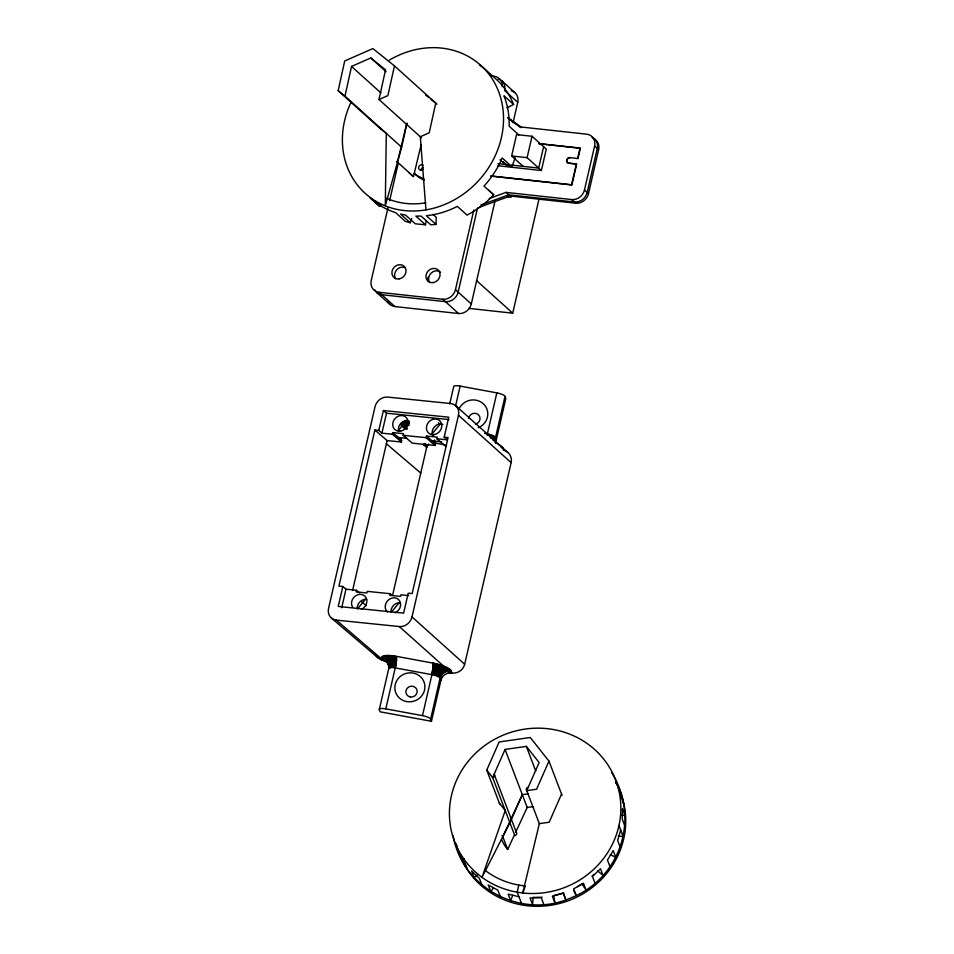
<?xml version="1.0" encoding="UTF-8"?>
<svg xmlns="http://www.w3.org/2000/svg" width="954" height="954" viewBox="0 0 954 954"><rect width="100%" height="100%" fill="white"/><g stroke="black" fill="none" stroke-linecap="round" stroke-linejoin="round"><path stroke-width="1.43" d="M495.555 437.349L496.378 439.496A9.457 9.003 -20.9 0 0 496.295 443.026L495.555 437.349A7.56 1.932 13 0 0 487.399 433.843L484.584 433.319M494.458 441.535A9.516 2.433 13 0 1 495.997 442.751L495.376 438.518A7.644 1.956 13 0 0 487.124 434.976L496.843 392.869L460.15 386.108A7.56 1.932 13 0 0 453.639 386.895L449.728 403.852M426.199 220.505L425.52 224.798L415.861 216.093L421.084 216.081L430.755 224.786L436.014 224.428L436.216 217.297L432.997 214.388M441.774 676.505L431.458 721.284L380.097 711.815L379.275 709.657L388.707 668.694A7.56 1.932 13 0 1 395.23 667.895C395.183 664.378 399.166 656.662 394.121 655.947A17.017 4.365 13 0 0 381.493 657.485L382.411 660.24A9.457 9.003 -20.9 0 1 389.757 668.48M396.256 656.304L435.119 663.519A17.017 4.365 13 0 1 450.92 670.292L452.124 673.107A9.457 9.003 -20.9 0 0 440.903 680.321L440.08 678.163A7.56 1.932 13 0 0 431.923 674.669L433.545 663.197M433.593 664.163L432.174 673.476A7.644 1.956 13 0 1 440.426 677.018L440.08 678.163M453.15 835.585C461.963 888.556 522.53 919.835 571.088 897.821C620.625 878.36 640.241 817.626 611.693 772.728M388.707 668.694L388.898 667.514A7.644 1.956 13 0 1 395.493 666.715L396.22 659.739L395.66 656.209M380.646 128.969L338.157 90.678L344.716 60.961L372.871 48.571L394.455 65.886L436.944 104.177M379.477 127.908L386.298 133.381L385.285 205.861L401.634 147.202L344.978 96.151L351.537 66.434L370.796 57.955L385.559 69.809L378.988 99.514L421.489 137.805M394.455 65.886L387.884 95.603L378.988 99.514M401.634 147.202L406.917 123.293M518.785 885.062L517.223 892.205L521.492 903.39M387.944 207.948L371.237 280.476A11.341 9.957 -48 0 0 379.084 292.294L394.92 306.568L458.516 313.508A11.341 9.957 -48 0 0 471.3 303.956L495.031 200.96M389.614 200.698L398.307 162.979M401.062 437.803L401.467 442.036L392.356 434.225L381.922 433.152L378.786 430.469L374.874 430.075L338.92 586.102L342.844 586.507L345.968 589.19L356.402 590.264L359.443 592.863M342.844 586.507L338.241 606.458L403.637 613.136L408.229 593.185L412.152 593.579L448.094 437.54L444.182 437.147L448.774 417.196L383.389 410.518L378.786 430.469M341.711 607.722L345.968 589.19M381.922 433.152L386.513 413.201L383.389 410.518M352.575 590.526L387.121 440.569L374.874 430.075M356.402 590.264L356.033 591.862L366.849 592.971L367.218 591.361L390.126 593.698L392.154 595.439M392.356 434.225L392.726 432.579L403.542 433.688L403.172 435.322L412.283 443.145L435.191 445.482L435.561 443.837L434.38 439.961M379.084 292.294L442.692 299.246A11.341 9.957 -48 0 0 455.463 289.682L473.84 209.94M477.537 207.972L458.158 292.115A11.341 9.957 -48 0 1 445.375 301.667L381.779 294.714A11.341 9.957 -48 0 1 374.564 289.646M390.126 593.698L389.757 595.308L400.573 596.405L400.942 594.807L408.765 595.606M435.191 445.482L426.068 437.659L426.45 436.026L437.266 437.123L436.884 438.768L446.007 446.579M392.583 595.368L426.7 447.247L428.632 444.039M513.073 122.625L517.748 102.316A11.341 9.957 -48 0 0 511.225 90.737M523.221 166.39L511.642 155.955L516.567 134.586L532.034 136.267L546.308 149.122L541.383 170.504L497.94 165.757M379.275 709.657A7.56 1.932 13 0 1 385.798 708.87L395.815 665.355M455.595 405.879L460.15 386.108M336.321 620.112L399.321 626.551A11.341 9.85 -49.4 0 0 412.009 616.904L458.457 415.264A11.341 9.85 -49.4 0 0 450.705 403.542L387.694 397.102A11.341 9.85 -49.4 0 0 375.017 406.75L328.558 608.39A11.341 9.85 -49.4 0 0 336.321 620.112L383.329 660.418A11.341 10.804 -20.9 0 1 375.566 654.623M541.383 170.504L527.109 157.648L532.034 136.267M543.613 146.701L538.688 168.071L511.177 165.066M468.676 308.357L512.727 313.174L539.046 198.921M431.458 721.284L430.636 719.137A7.56 1.932 13 0 0 422.479 715.631L432.508 672.117M430.636 719.137L440.963 674.347M494.685 441.165L505 396.375A7.56 1.932 13 0 0 496.843 392.869M495.508 443.312L505.823 398.522L505 396.375M577.647 158.4L579.984 148.24L538.974 143.756M399.321 626.551L451.206 672.94A11.341 10.804 -20.9 0 0 464.67 664.282L511.129 462.642A11.341 10.804 -20.9 0 0 503.998 450.276M489.283 198.527L506.073 192.386L571.684 199.565A11.341 9.957 -48 0 0 584.468 190.001L594.604 146.01A11.341 9.957 -48 0 0 586.746 134.192L521.134 127.013L507.814 117.533M479.325 207.268L510.116 196.023L575.727 203.202A11.341 9.957 -48 0 0 588.499 193.638L598.635 149.647A11.341 9.957 -48 0 0 593.376 138.485M421.096 144.889L413.487 176.573L397.472 162.144L406.809 123.257M620.684 830.016L617.632 840.51L620.172 847.176M381.445 204.585L379.728 206.434L370.057 197.728A86.23 75.688 -48 0 0 395.695 212.67L405.367 221.388L410.244 222.759L411.723 218.561M512.715 895.257L510.7 900.791L508.16 894.125L518.952 896.736M525.332 886.027L522.744 892.992L517.223 892.205A86.23 82.151 -20.9 0 1 470.25 758.847A86.23 82.151 -20.9 0 1 615.449 779.466A86.23 82.151 -20.9 0 1 522.744 892.992L539.344 823.636L549.17 822.217L561.56 794.098M499.824 804.365L486.743 770.105L499.145 741.973L530.257 737.49L548.967 761.125L562.061 795.386M539.404 823.803L526.751 790.663L539.141 762.544L526.334 746.374L505.06 749.439L492.658 777.57L514.802 835.573A2.147 2.039 -20.9 0 0 516.293 832.198L494.148 774.195A2.147 2.039 -20.9 0 1 492.658 777.57L486.743 770.105M528.003 793.847L522.327 794.67L509.925 822.789L481.985 877.334L505.25 810.542L499.336 803.077M548.967 761.125L536.577 789.244L526.751 790.663A2.147 2.039 -20.9 0 1 528.23 787.288M440.915 675.921L440.426 677.018C441.976 672.761 446.722 669.994 451.194 670.769L447.307 670.125L451.302 670.96L445.291 671.759L440.748 675.623A7.882 2.015 13 0 0 433.426 672.475L432.436 672.272M514.397 835.024L507.695 849.465L502.806 836.682L509.519 822.241M510.736 819.617L522.327 794.67M515.613 832.401L527.204 807.454L505.06 749.439M493.337 887.935L490.773 891.596L488.233 884.93L497.857 890.165L500.409 896.832M398.7 430.051L406.356 420.797L409.063 421.072M442.787 424.518L440.08 424.244L432.412 433.486L433.199 436.073M357.488 608.926L365.155 599.672M391.212 612.361L398.867 603.119M592.017 876.094L593.913 874.377M477.024 875.223L474.162 877.656L471.622 871.002L479.433 878.503L481.973 885.169M577.54 886.648L581.928 883.964L586.018 889.927L583.466 883.261L573.676 888.842L576.228 895.496L573.64 890.344M506.991 107.862L513.598 104.463A86.23 75.688 -48 0 0 496.879 79.886L487.22 71.18A86.23 75.688 -48 0 0 479.492 64.979M464.252 858.827L461.998 859.936L459.446 853.281L464.92 862.547L467.46 869.201M480.78 205.038L508.768 194.819L574.38 201.986A11.341 9.957 -48 0 0 587.151 192.422L597.287 148.43A11.341 9.957 -48 0 0 592.029 137.269M527.204 807.454L532.881 806.631M621.257 815.42L625.013 815.121L622.461 808.455L622.306 819.271L624.846 825.925M542.134 897.249L533.179 897.368L532.582 904.607L530.042 897.952L541.252 897.75L543.804 904.416M425.52 224.798L415.24 223.785L405.581 215.079L400.585 214.042L410.244 222.759M386.513 413.201L449 419.581M403.172 435.322L426.068 437.659M436.884 438.768L447.319 439.83L444.182 437.147M398.426 437.469L406.535 438.291M432.15 440.903L441.607 441.869M387.121 440.569L401.467 442.036M491.107 75.915L494.065 76.237A11.341 9.957 -48 0 1 502.15 86.647M539.046 143.589L580.378 148.097L577.957 158.614L570.087 157.565A3.029 2.659 -48 0 0 566.676 160.117A3.029 2.659 -48 0 0 568.775 163.265L576.335 164.1L571.577 184.754L491.012 175.953M511.642 155.955L527.109 157.648M497.928 163.623L508.279 164.756M490.714 176.108L571.875 184.969L576.717 163.957L568.989 163.11A2.838 2.492 -48 0 1 567.022 160.153A2.838 2.492 -48 0 1 570.218 157.768M507.289 196.822L511.165 197.239M396.375 656.734L394.384 656.4A15.789 4.043 13 0 0 382.685 657.831L387.479 661.897L388.898 667.514L388.886 666.047A7.882 2.015 13 0 1 394.729 665.332L395.707 665.498M396.447 657.306L394.622 656.996A14.572 3.733 13 0 0 383.806 658.32L383.902 658.832M396.494 658.01L394.813 657.735A13.404 3.434 13 0 0 384.867 658.94L384.951 659.417M396.494 658.844L394.944 658.582A12.295 3.148 13 0 0 385.833 659.703L385.905 660.132M396.459 659.786L395.039 659.548A11.257 2.886 13 0 0 386.692 660.562L386.752 660.967M396.375 660.812L395.087 660.597A10.339 2.647 13 0 0 387.419 661.527L388.505 664.008M396.268 661.921L395.075 661.718A9.516 2.433 13 0 0 388.016 662.589L388.063 662.923M396.125 663.09L395.004 662.899A8.836 2.266 13 0 0 388.457 663.698L388.505 663.996M395.934 664.282L394.896 664.115A8.288 2.123 13 0 0 388.755 664.866L388.803 665.141M618.323 835.823L623.224 836.682L618.955 825.484M435.096 443.038L445.148 444.898M384.212 658.582L381.588 658.093L382.769 658.391M382.411 660.24L386.346 660.967M448.32 672.403L452.124 673.107M395.23 667.895L431.923 674.669M385.798 708.87L422.479 715.631M432.949 663.078L435.072 663.912A15.789 4.043 13 0 1 449.739 670.197L450.085 670.805M433.068 663.507L435 664.449A14.572 3.733 13 0 1 448.535 670.257L448.857 670.817M433.188 665.606L434.75 665.928A12.295 3.148 13 0 1 446.162 670.829L446.436 671.306M433.152 666.548L434.583 666.846A11.257 2.886 13 0 1 445.041 671.33L445.291 671.759M433.068 667.585L434.392 667.848A10.339 2.647 13 0 1 443.98 671.962L444.218 672.367M384.188 658.463L381.564 657.926L384.927 659.321L387.467 661.849M432.961 668.694L434.177 668.933A9.516 2.433 13 0 1 443.014 672.725L443.228 673.095M432.806 669.851L433.939 670.078A8.836 2.266 13 0 1 442.131 673.596L442.334 673.941M432.627 671.056L433.688 671.27A8.288 2.123 13 0 1 441.38 674.573L441.559 674.872M502.579 447.76L501.41 447.486L502.686 447.939L503.497 450.085M515.136 157.565A86.23 75.688 -48 0 1 511.845 166.664L505.393 164.601L500.027 159.759M610.381 854.76L615.735 857.241L613.195 850.574L607.448 860.043L610 866.697M508.088 118.224L516.555 124.27M518.976 125.988L521.409 127.717M511.845 121.17L520.324 127.204M396.506 161.429L397.472 162.144M413.487 176.573L412.522 175.858A41.606 36.514 -48 0 1 409.027 172.602M425.544 94.911L428.954 97.654M431.22 99.478L435.763 103.115L429.205 132.833L420.309 136.744L425.949 209.892M338.157 90.678L344.978 96.151M404.949 422.598L408.348 425.412M404.436 421.286L408.98 425.055M405.104 420.988L408.515 423.838M405.784 420.786L409.206 423.636M406.941 420.404L409.171 422.264M406.487 420.666L408.765 422.574M597.466 870.716L603.047 875.402L600.495 868.736L592.458 876.523L595.01 883.177M405.378 422.312L408.717 425.162M403.649 421.751L408.097 425.556M404.186 423.171L407.525 426.021M402.564 422.753L407.012 426.545M403.232 424.291L406.559 427.13M401.753 423.981L407.298 428.704M425.043 443.837L427.261 445.733L425.067 443.801M401.455 424.649L405.891 428.429M424.745 444.492L426.963 446.389L424.768 444.457M401.205 425.508L405.641 429.288M386.382 443.777L420.75 473.077M361.888 601.914L366.324 605.695M331.539 618.168L378.154 657.962M438.375 422.777L440.08 424.244M426.45 436.026L435.561 443.837M407 420.607L409.23 422.527M406.297 420.666L408.527 422.574M405.605 420.809L408.956 423.671M404.925 421.036L408.264 423.898M392.726 432.579L401.849 440.39M403.125 424.47L406.416 427.368M401.67 424.148L407.167 428.978M403.494 421.871L407.871 425.722M404.031 423.314L407.322 426.211M403.542 423.862L406.833 426.76M401.395 424.864L405.796 428.763M455.487 405.486L507.755 452.375M594.604 146.01L598.635 149.647M501.589 80.649L514.731 92.502M517.748 102.316L504.606 90.475A11.341 9.957 -48 0 0 498.083 78.896M513.598 104.463L503.939 95.758A86.23 75.688 -48 0 1 509.186 126.226L518.857 134.943M584.468 190.001L588.499 193.638M571.684 199.565L575.727 203.202M511.845 166.664L502.186 157.947A86.23 75.688 -48 0 1 483.976 186.102L493.647 194.807A86.23 75.688 -48 0 1 467.019 215.091L457.348 206.386A86.23 75.688 -48 0 1 426.355 215.711L436.014 224.428M503.211 161.703L506.371 164.541M370.796 57.955L386.048 71.705M506.073 192.386L510.116 196.023M351.537 66.434L380.956 92.943M476.523 280.548L512.727 313.174M455.463 289.682L471.3 303.956M442.692 299.246L458.516 313.508M376.949 292.723L390.091 304.564M458.457 415.264L511.129 462.642M412.009 616.904L464.67 664.282M488.794 190.275L493.647 194.807M501.971 835.692L502.806 836.682M507.695 849.465L506.848 848.476A41.606 39.627 -20.9 0 1 501.577 839.544M502.686 447.939L502.305 447.283A17.017 4.365 13 0 0 498.143 444.373M495.341 439.699L495.162 439.4A7.882 2.015 13 0 0 489.831 436.765M495.46 440.867L495.293 440.557A8.288 2.123 13 0 0 490.678 438.101M495.758 442.024L495.567 441.678A8.836 2.266 13 0 0 492.574 439.782M447.641 670.984L447.331 670.471A13.404 3.434 13 0 0 434.893 665.129L433.14 664.079M615.521 781.755L616.809 784.116M620.959 794.026L618.407 787.372L623.701 804.425M526.334 746.374L535.754 771.047M456.68 846.162L457.848 850.026M523.829 885.777A78.669 74.937 -20.9 0 1 484.668 870M618.013 786.931A86.23 82.151 -20.9 0 1 567.081 901.196A86.23 82.151 -20.9 0 1 456.274 843.873M615.521 782.161A86.23 82.151 -20.9 0 1 617.429 785.726M352.61 607.209A8.324 7.227 -49.4 0 1 355.747 595.713A8.324 7.227 -49.4 0 1 366.36 598.337A8.324 7.227 -49.4 0 1 361.363 609.379M387.598 612.063A8.324 7.227 -49.4 0 1 388.326 600.03A8.324 7.227 -49.4 0 1 399.809 601.199A8.324 7.227 -49.4 0 1 395.087 612.826M357.178 608.39A8.324 7.227 -49.4 0 1 366.694 599.255M390.901 611.824A8.324 7.227 -49.4 0 1 400.406 602.701M398.689 431.518A8.324 7.227 -49.4 0 1 407.895 420.416M432.412 434.952A8.324 7.227 -49.4 0 1 441.607 423.862M458.624 409.886A15.133 14.417 -20.9 0 1 483.284 403.757A15.133 14.417 -20.9 0 1 478.181 427.786M468.772 418.412A5.676 5.402 -20.9 0 1 474.4 413.285A5.676 5.402 -20.9 0 1 480.005 418.09A5.676 5.402 -20.9 0 1 475.354 424.053M500.54 446.389A15.789 4.043 13 0 1 501.148 447.032M495.603 442.871A10.339 2.647 13 0 1 496.163 443.312M395.624 278.759A7.56 6.642 -48 0 1 396.518 270.03A7.56 6.642 -48 0 1 405.021 267.561M429.658 282.479A7.56 6.642 -48 0 1 431.232 273.035A7.56 6.642 -48 0 1 440.545 272.176M394.92 306.568A11.341 9.957 -48 0 1 387.706 301.488M428.227 281.168A8.324 7.298 -48 0 1 428.119 277.137M423.838 178.756A38.768 34.034 -48 0 1 414.131 173.282M423.171 169.049A2.838 2.492 -48 0 1 419.426 169.609A2.838 2.492 -48 0 1 419.366 165.853A2.838 2.492 -48 0 1 423.111 165.292M424.291 180.246A38.768 34.034 -48 0 1 415.038 174.093M421.179 170.146A2.838 2.492 -48 0 1 423.099 167.284M389.387 60.09A86.23 75.688 -48 0 1 502.865 108.422A86.23 75.688 -48 0 1 409.314 210.941A86.23 75.688 -48 0 1 351.12 102.03M379.728 206.434A86.23 75.688 -48 0 1 374.588 201.067M425.687 202.82A78.669 69.058 -48 0 1 386.477 198.253M563.492 892.992L553.57 895.723L554.93 902.806L552.39 896.152L563.265 893.159L565.805 899.813L563.492 892.992M426.7 447.247L423.373 444.409L426.7 447.247M406.595 701.56A15.133 14.417 -20.9 0 0 424.232 682.539A15.133 14.417 -20.9 0 0 398.82 677.841A15.133 14.417 -20.9 0 0 406.595 701.56M410.292 696.957A5.676 5.402 -20.9 0 0 416.91 689.814A5.676 5.402 -20.9 0 0 407.37 688.061A5.676 5.402 -20.9 0 0 410.292 696.957M400.585 431.136A8.324 7.227 -49.4 0 0 406.964 418.377A8.324 7.227 -49.4 0 0 393.62 420.607A8.324 7.227 -49.4 0 0 400.585 431.136M434.297 434.583A8.324 7.227 -49.4 0 0 440.676 421.811A8.324 7.227 -49.4 0 0 427.332 424.053A8.324 7.227 -49.4 0 0 434.297 434.583M399.154 278.902A7.56 6.642 -48 0 0 404.985 267.311A7.56 6.642 -48 0 0 392.738 269.255A7.56 6.642 -48 0 0 399.154 278.902M433.188 282.623A7.56 6.642 -48 0 0 439.019 271.031A7.56 6.642 -48 0 0 426.772 272.975A7.56 6.642 -48 0 0 433.188 282.623"/></g></svg>
